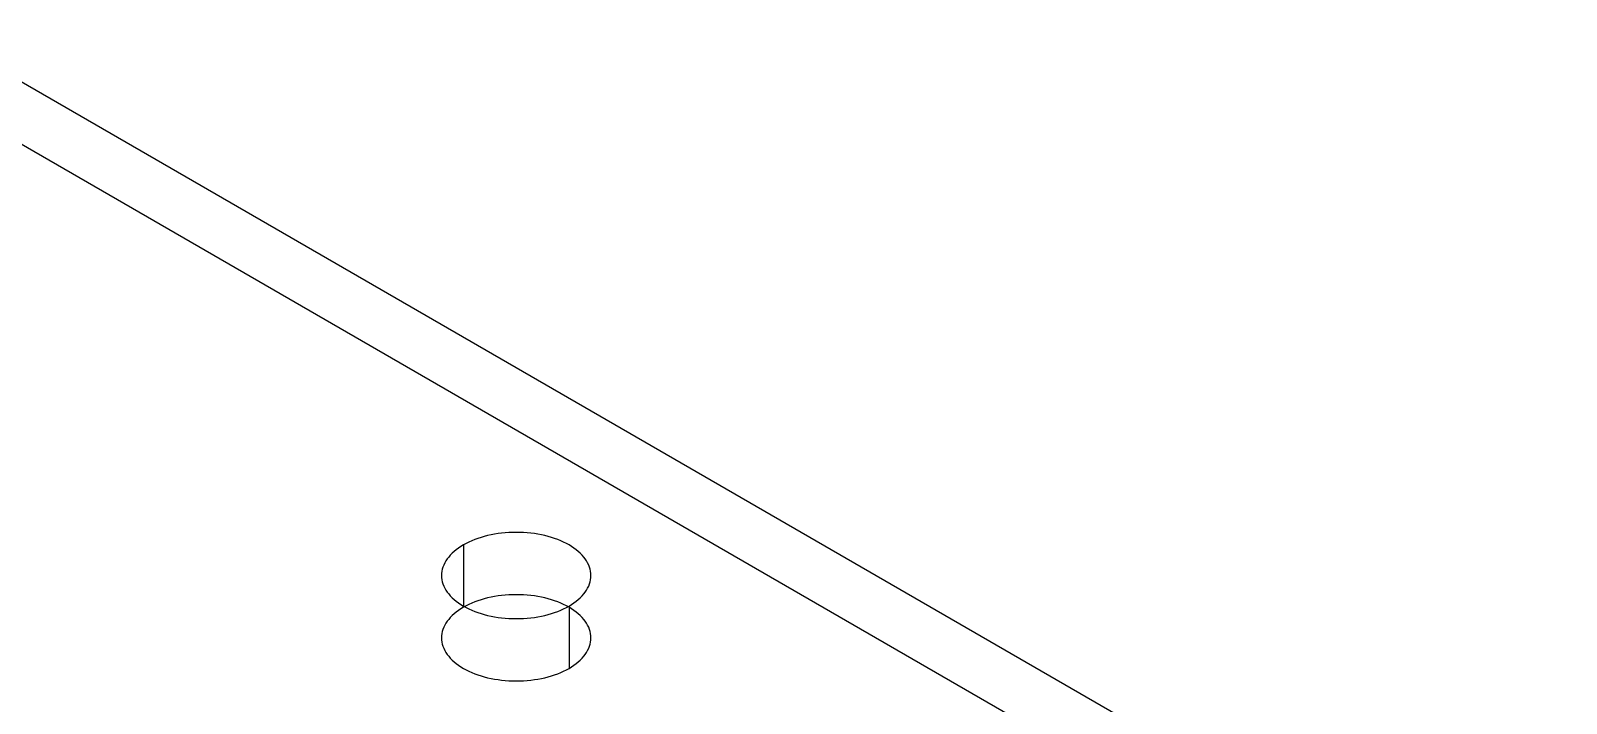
# Model space of a CAD drawing. Header units: inches. Extents: x 3 to 201, y 3 to 129.
# Drawn here: x 172.822 to 175.402, y 77.56 to 78.689 of the extents above; entities that cross this region are included whole.
import ezdxf

# ---------------------------------------------------------------- set-up
doc = ezdxf.new("R2010")
doc.units = ezdxf.units.IN
doc.header["$MEASUREMENT"] = 0

msp = doc.modelspace()

# ---------------------------------------------------------------- linework, layer by layer
at = {"layer": 'OUTLINE'}
for p, q in [((176.3101, 76.5801), (172.6573, 78.6891)), ((176.3101, 76.4754), (172.6573, 78.5844)), ((173.6013, 77.8435), (173.5954, 77.8424)), ((173.6072, 77.8444), (173.6013, 77.8435)), ((173.6132, 77.8452), (173.6072, 77.8444)), ((173.6193, 77.8458), (173.6132, 77.8452)), ((173.6254, 77.8462), (173.6193, 77.8458)), ((173.6316, 77.8465), (173.6254, 77.8462)), ((173.6377, 77.8466), (173.6316, 77.8465)), ((173.6439, 77.8465), (173.6377, 77.8466)), ((173.65, 77.8462), (173.6439, 77.8465)), ((173.6561, 77.8458), (173.65, 77.8462)), ((173.6622, 77.8452), (173.6561, 77.8458)), ((173.6682, 77.8444), (173.6622, 77.8452)), ((173.6742, 77.8435), (173.6682, 77.8444)), ((173.68, 77.8424), (173.6742, 77.8435)), ((173.5369, 77.8173), (173.5334, 77.8144)), ((173.5407, 77.8201), (173.5369, 77.8173)), ((173.5447, 77.8228), (173.5407, 77.8201)), ((173.549, 77.8254), (173.5447, 77.8228)), ((173.5534, 77.8278), (173.549, 77.8254)), ((173.549, 77.8254), (173.549, 77.7207)), ((173.5581, 77.8301), (173.5534, 77.8278)), ((173.563, 77.8323), (173.5581, 77.8301)), ((173.568, 77.8344), (173.563, 77.8323)), ((173.5732, 77.8363), (173.568, 77.8344)), ((173.5786, 77.838), (173.5732, 77.8363)), ((173.5841, 77.8396), (173.5786, 77.838)), ((173.5897, 77.8411), (173.5841, 77.8396)), ((173.5954, 77.8424), (173.5897, 77.8411)), ((173.6858, 77.8411), (173.68, 77.8424)), ((173.6914, 77.8396), (173.6858, 77.8411)), ((173.6969, 77.838), (173.6914, 77.8396)), ((173.7023, 77.8363), (173.6969, 77.838)), ((173.7075, 77.8344), (173.7023, 77.8363)), ((173.7125, 77.8323), (173.7075, 77.8344)), ((173.7173, 77.8301), (173.7125, 77.8323)), ((173.722, 77.8278), (173.7173, 77.8301)), ((173.7265, 77.8254), (173.722, 77.8278)), ((173.7307, 77.8228), (173.7265, 77.8254)), ((173.7347, 77.8201), (173.7307, 77.8228)), ((173.7385, 77.8173), (173.7347, 77.8201)), ((173.7421, 77.8144), (173.7385, 77.8173)), ((173.516, 77.7917), (173.5146, 77.7883)), ((173.5176, 77.7952), (173.516, 77.7917)), ((173.5196, 77.7985), (173.5176, 77.7952)), ((173.5218, 77.8019), (173.5196, 77.7985)), ((173.5243, 77.8051), (173.5218, 77.8019)), ((173.527, 77.8083), (173.5243, 77.8051)), ((173.5301, 77.8114), (173.527, 77.8083)), ((173.5334, 77.8144), (173.5301, 77.8114)), ((173.7454, 77.8114), (173.7421, 77.8144)), ((173.7484, 77.8083), (173.7454, 77.8114)), ((173.7512, 77.8051), (173.7484, 77.8083)), ((173.7537, 77.8019), (173.7512, 77.8051)), ((173.7559, 77.7985), (173.7537, 77.8019)), ((173.7578, 77.7952), (173.7559, 77.7985)), ((173.7595, 77.7917), (173.7578, 77.7952)), ((173.7608, 77.7883), (173.7595, 77.7917)), ((173.5124, 77.7777), (173.5122, 77.7741)), ((173.5122, 77.7741), (173.5124, 77.7706)), ((173.5128, 77.7812), (173.5124, 77.7777)), ((173.5124, 77.7706), (173.5128, 77.767)), ((173.5136, 77.7848), (173.5128, 77.7812)), ((173.5128, 77.767), (173.5136, 77.7635)), ((173.5146, 77.7883), (173.5136, 77.7848)), ((173.7619, 77.7848), (173.7608, 77.7883)), ((173.7626, 77.7812), (173.7619, 77.7848)), ((173.7619, 77.7635), (173.7626, 77.767)), ((173.7631, 77.7777), (173.7626, 77.7812)), ((173.7626, 77.767), (173.7631, 77.7706)), ((173.7632, 77.7741), (173.7631, 77.7777)), ((173.7631, 77.7706), (173.7632, 77.7741)), ((173.5136, 77.7635), (173.5146, 77.76)), ((173.5146, 77.76), (173.516, 77.7565)), ((173.516, 77.7565), (173.5176, 77.7531)), ((173.5176, 77.7531), (173.5196, 77.7497)), ((173.5196, 77.7497), (173.5218, 77.7464)), ((173.5218, 77.7464), (173.5243, 77.7431)), ((173.5243, 77.7431), (173.527, 77.74)), ((173.527, 77.74), (173.5301, 77.7369)), ((173.6072, 77.7398), (173.6013, 77.7388)), ((173.6132, 77.7405), (173.6072, 77.7398)), ((173.6193, 77.7411), (173.6132, 77.7405)), ((173.6254, 77.7416), (173.6193, 77.7411)), ((173.6316, 77.7418), (173.6254, 77.7416)), ((173.6377, 77.7419), (173.6316, 77.7418)), ((173.6439, 77.7418), (173.6377, 77.7419)), ((173.65, 77.7416), (173.6439, 77.7418)), ((173.6561, 77.7411), (173.65, 77.7416)), ((173.6622, 77.7405), (173.6561, 77.7411)), ((173.6682, 77.7398), (173.6622, 77.7405)), ((173.6742, 77.7388), (173.6682, 77.7398)), ((173.7454, 77.7369), (173.7484, 77.74)), ((173.7484, 77.74), (173.7512, 77.7431)), ((173.7512, 77.7431), (173.7537, 77.7464)), ((173.7537, 77.7464), (173.7559, 77.7497)), ((173.7559, 77.7497), (173.7578, 77.7531)), ((173.7578, 77.7531), (173.7595, 77.7565)), ((173.7595, 77.7565), (173.7608, 77.76)), ((173.7608, 77.76), (173.7619, 77.7635)), ((173.5301, 77.7369), (173.5334, 77.7339)), ((173.5334, 77.7339), (173.5369, 77.731)), ((173.5369, 77.731), (173.5407, 77.7281)), ((173.5407, 77.7154), (173.5369, 77.7126)), ((173.5407, 77.7281), (173.5447, 77.7255)), ((173.5447, 77.7181), (173.5407, 77.7154)), ((173.5447, 77.7255), (173.549, 77.7229)), ((173.549, 77.7207), (173.5447, 77.7181)), ((173.5534, 77.7232), (173.549, 77.7207)), ((173.549, 77.7229), (173.5534, 77.7204)), ((173.5581, 77.7255), (173.5534, 77.7232)), ((173.5534, 77.7204), (173.5581, 77.7181)), ((173.563, 77.7277), (173.5581, 77.7255)), ((173.5581, 77.7181), (173.563, 77.7159)), ((173.568, 77.7297), (173.563, 77.7277)), ((173.563, 77.7159), (173.568, 77.7139)), ((173.5732, 77.7316), (173.568, 77.7297)), ((173.568, 77.7139), (173.5732, 77.712)), ((173.5786, 77.7334), (173.5732, 77.7316)), ((173.5841, 77.735), (173.5786, 77.7334)), ((173.5897, 77.7364), (173.5841, 77.735)), ((173.5954, 77.7377), (173.5897, 77.7364)), ((173.6013, 77.7388), (173.5954, 77.7377)), ((173.68, 77.7377), (173.6742, 77.7388)), ((173.6858, 77.7364), (173.68, 77.7377)), ((173.6914, 77.735), (173.6858, 77.7364)), ((173.6969, 77.7334), (173.6914, 77.735)), ((173.7023, 77.7316), (173.6969, 77.7334)), ((173.7075, 77.7297), (173.7023, 77.7316)), ((173.7023, 77.712), (173.7075, 77.7139)), ((173.7125, 77.7277), (173.7075, 77.7297)), ((173.7075, 77.7139), (173.7125, 77.7159)), ((173.7173, 77.7255), (173.7125, 77.7277)), ((173.7125, 77.7159), (173.7173, 77.7181)), ((173.722, 77.7232), (173.7173, 77.7255)), ((173.7173, 77.7181), (173.722, 77.7204)), ((173.7265, 77.7207), (173.722, 77.7232)), ((173.722, 77.7204), (173.7265, 77.7229)), ((173.7265, 77.7229), (173.7307, 77.7255)), ((173.7265, 77.7229), (173.7265, 77.6182)), ((173.7307, 77.7181), (173.7265, 77.7207)), ((173.7307, 77.7255), (173.7347, 77.7281)), ((173.7347, 77.7154), (173.7307, 77.7181)), ((173.7347, 77.7281), (173.7385, 77.731)), ((173.7385, 77.7126), (173.7347, 77.7154)), ((173.7385, 77.731), (173.7421, 77.7339)), ((173.7421, 77.7339), (173.7454, 77.7369)), ((173.5176, 77.6905), (173.516, 77.6871)), ((173.5196, 77.6939), (173.5176, 77.6905)), ((173.5218, 77.6972), (173.5196, 77.6939)), ((173.5243, 77.7004), (173.5218, 77.6972)), ((173.527, 77.7036), (173.5243, 77.7004)), ((173.5301, 77.7067), (173.527, 77.7036)), ((173.5334, 77.7097), (173.5301, 77.7067)), ((173.5369, 77.7126), (173.5334, 77.7097)), ((173.5732, 77.712), (173.5786, 77.7102)), ((173.5786, 77.7102), (173.5841, 77.7086)), ((173.5841, 77.7086), (173.5897, 77.7072)), ((173.5897, 77.7072), (173.5954, 77.7059)), ((173.5954, 77.7059), (173.6013, 77.7048)), ((173.6013, 77.7048), (173.6072, 77.7038)), ((173.6072, 77.7038), (173.6132, 77.703)), ((173.6132, 77.703), (173.6193, 77.7024)), ((173.6193, 77.7024), (173.6254, 77.702)), ((173.6254, 77.702), (173.6316, 77.7017)), ((173.6316, 77.7017), (173.6377, 77.7017)), ((173.6377, 77.7017), (173.6439, 77.7017)), ((173.6439, 77.7017), (173.65, 77.702)), ((173.65, 77.702), (173.6561, 77.7024)), ((173.6561, 77.7024), (173.6622, 77.703)), ((173.6622, 77.703), (173.6682, 77.7038)), ((173.6682, 77.7038), (173.6742, 77.7048)), ((173.6742, 77.7048), (173.68, 77.7059)), ((173.68, 77.7059), (173.6858, 77.7072)), ((173.6858, 77.7072), (173.6914, 77.7086)), ((173.6914, 77.7086), (173.6969, 77.7102)), ((173.6969, 77.7102), (173.7023, 77.712)), ((173.7421, 77.7097), (173.7385, 77.7126)), ((173.7454, 77.7067), (173.7421, 77.7097)), ((173.7484, 77.7036), (173.7454, 77.7067)), ((173.7512, 77.7004), (173.7484, 77.7036)), ((173.7537, 77.6972), (173.7512, 77.7004)), ((173.7559, 77.6939), (173.7537, 77.6972)), ((173.7578, 77.6905), (173.7559, 77.6939)), ((173.7595, 77.6871), (173.7578, 77.6905)), ((173.5124, 77.673), (173.5122, 77.6695)), ((173.5122, 77.6695), (173.5124, 77.6659)), ((173.5128, 77.6766), (173.5124, 77.673)), ((173.5124, 77.6659), (173.5128, 77.6624)), ((173.5136, 77.6801), (173.5128, 77.6766)), ((173.5128, 77.6624), (173.5136, 77.6588)), ((173.5146, 77.6836), (173.5136, 77.6801)), ((173.516, 77.6871), (173.5146, 77.6836)), ((173.7608, 77.6836), (173.7595, 77.6871)), ((173.7619, 77.6801), (173.7608, 77.6836)), ((173.7626, 77.6766), (173.7619, 77.6801)), ((173.7619, 77.6588), (173.7626, 77.6624)), ((173.7631, 77.673), (173.7626, 77.6766)), ((173.7626, 77.6624), (173.7631, 77.6659)), ((173.7632, 77.6695), (173.7631, 77.673)), ((173.7631, 77.6659), (173.7632, 77.6695)), ((173.5136, 77.6588), (173.5146, 77.6553)), ((173.5146, 77.6553), (173.516, 77.6519)), ((173.516, 77.6519), (173.5176, 77.6484)), ((173.5176, 77.6484), (173.5196, 77.645)), ((173.5196, 77.645), (173.5218, 77.6417)), ((173.5218, 77.6417), (173.5243, 77.6385)), ((173.5243, 77.6385), (173.527, 77.6353)), ((173.7484, 77.6353), (173.7512, 77.6385)), ((173.7512, 77.6385), (173.7537, 77.6417)), ((173.7537, 77.6417), (173.7559, 77.645)), ((173.7559, 77.645), (173.7578, 77.6484)), ((173.7578, 77.6484), (173.7595, 77.6519)), ((173.7595, 77.6519), (173.7608, 77.6553)), ((173.7608, 77.6553), (173.7619, 77.6588)), ((173.527, 77.6353), (173.5301, 77.6322)), ((173.5301, 77.6322), (173.5334, 77.6292)), ((173.5334, 77.6292), (173.5369, 77.6263)), ((173.5369, 77.6263), (173.5407, 77.6235)), ((173.5407, 77.6235), (173.5447, 77.6208)), ((173.5447, 77.6208), (173.549, 77.6182)), ((173.549, 77.6182), (173.5534, 77.6158)), ((173.5534, 77.6158), (173.5581, 77.6134)), ((173.5581, 77.6134), (173.563, 77.6113)), ((173.563, 77.6113), (173.568, 77.6092)), ((173.7075, 77.6092), (173.7125, 77.6113)), ((173.7125, 77.6113), (173.7173, 77.6134)), ((173.7173, 77.6134), (173.722, 77.6158)), ((173.722, 77.6158), (173.7265, 77.6182)), ((173.7265, 77.6182), (173.7307, 77.6208)), ((173.7307, 77.6208), (173.7347, 77.6235)), ((173.7347, 77.6235), (173.7385, 77.6263)), ((173.7385, 77.6263), (173.7421, 77.6292)), ((173.7421, 77.6292), (173.7454, 77.6322)), ((173.7454, 77.6322), (173.7484, 77.6353)), ((173.568, 77.6092), (173.5732, 77.6073)), ((173.5732, 77.6073), (173.5786, 77.6056)), ((173.5786, 77.6056), (173.5841, 77.604)), ((173.5841, 77.604), (173.5897, 77.6025)), ((173.5897, 77.6025), (173.5954, 77.6012)), ((173.5954, 77.6012), (173.6013, 77.6001)), ((173.6013, 77.6001), (173.6072, 77.5992)), ((173.6072, 77.5992), (173.6132, 77.5984)), ((173.6132, 77.5984), (173.6193, 77.5978)), ((173.6193, 77.5978), (173.6254, 77.5973)), ((173.6254, 77.5973), (173.6316, 77.5971)), ((173.6316, 77.5971), (173.6377, 77.597)), ((173.6377, 77.597), (173.6439, 77.5971)), ((173.6439, 77.5971), (173.65, 77.5973)), ((173.65, 77.5973), (173.6561, 77.5978)), ((173.6561, 77.5978), (173.6622, 77.5984)), ((173.6622, 77.5984), (173.6682, 77.5992)), ((173.6682, 77.5992), (173.6742, 77.6001)), ((173.6742, 77.6001), (173.68, 77.6012)), ((173.68, 77.6012), (173.6858, 77.6025)), ((173.6858, 77.6025), (173.6914, 77.604)), ((173.6914, 77.604), (173.6969, 77.6056)), ((173.6969, 77.6056), (173.7023, 77.6073)), ((173.7023, 77.6073), (173.7075, 77.6092))]:
    msp.add_line(p, q, dxfattribs=at)

doc.saveas('drawing.dxf')
